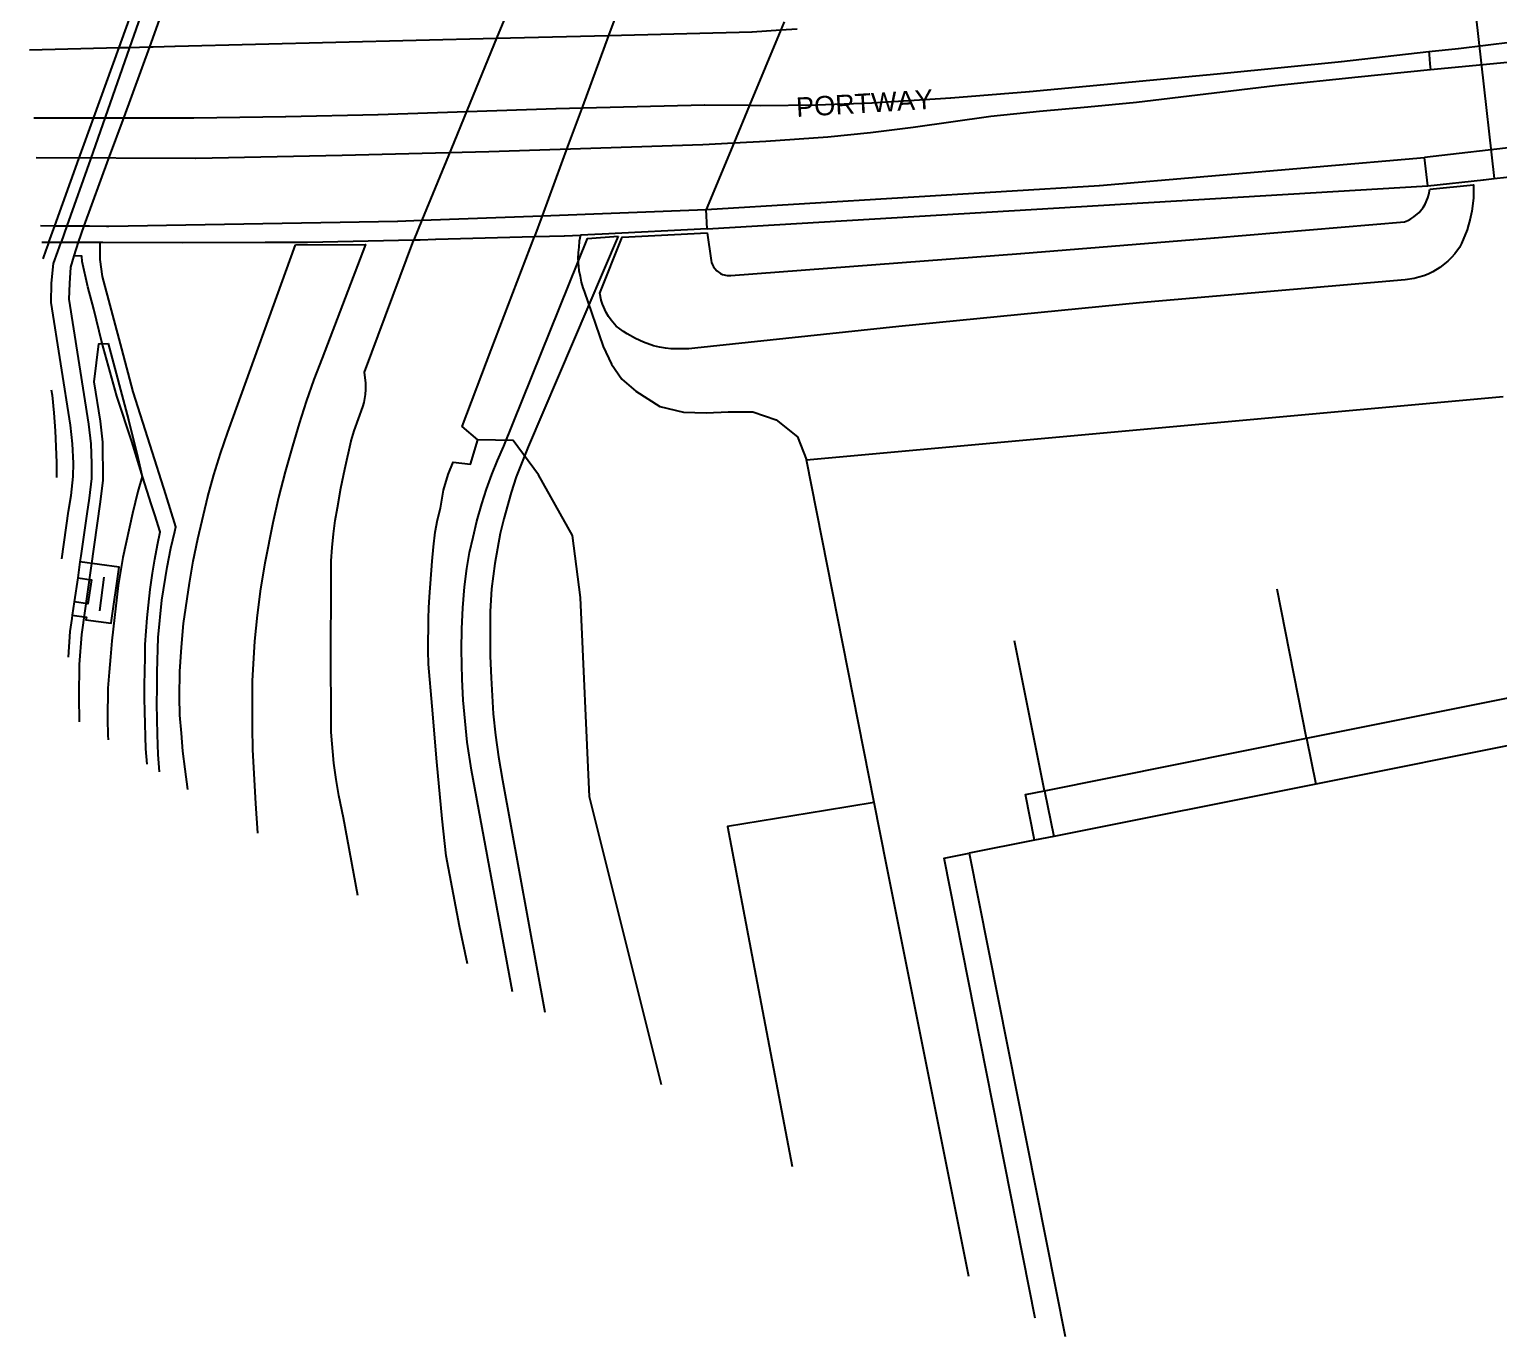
# Model space of a CAD drawing. Header units: millimetres. Extents: x 111502 to 977541, y 8702 to 1044108.
# Drawn here: x 974380.2 to 974541, y 475682.1 to 475825.2 of the extents above; entities that cross this region are included whole.
import ezdxf

# ---------------------------------------------------------------- set-up
doc = ezdxf.new("R2010")
doc.units = ezdxf.units.MM
doc.header["$LTSCALE"] = 0.25
doc.layers.add('X HVSS Site Background', color=8, linetype='Continuous')
doc.styles.add('OS Master Map$1$Standard', font='txt')

# ---------------------------------------------------------------- blocks, each defined once
blk = doc.blocks.new('OS MAP')
at = {"layer": 'X HVSS Site Background', "flags": 128}
for points in [[(488319.5, 240375.6), (488322.35, 240350.3)], [(488226.9, 240370), (488225.41, 240365.96), (488225.41, 240365.96), (488222.56, 240358.21), (488222.56, 240358.21), (488220.93, 240353.8), (488220.93, 240353.8), (488218.14, 240346.24), (488218.14, 240346.24), (488217.3, 240343.95)], [(488315.21, 240364.2), (488318.46, 240364.56), (488318.46, 240364.56), (488336.2, 240366.72)], [(488164.15, 240343.35), (488164.8, 240345.14), (488164.8, 240345.14), (488167.44, 240352.47), (488167.44, 240352.47), (488169.08, 240357), (488169.08, 240357), (488171.84, 240364.64), (488171.84, 240364.64), (488173.3, 240368.7)], [(488174.4, 240368.7), (488172.98, 240364.67), (488172.98, 240364.67), (488170.3, 240357.01), (488170.3, 240357.01), (488168.69, 240352.44), (488168.69, 240352.44), (488166.13, 240345.13), (488166.13, 240345.13), (488165.5, 240343.35)], [(488176.6, 240368.7), (488175.15, 240364.72), (488175.15, 240364.72), (488172.34, 240357.02), (488172.34, 240357.02), (488170.65, 240352.41), (488170.65, 240352.41), (488167.99, 240345.12), (488167.99, 240345.12), (488167.35, 240343.35)], [(488214.75, 240369.55), (488213.15, 240365.66), (488213.15, 240365.66), (488209.94, 240357.84), (488209.94, 240357.84), (488208.14, 240353.44), (488208.14, 240353.44), (488204.98, 240345.75), (488204.98, 240345.75), (488204.1, 240343.6)], [(488244.64, 240367.46), (488244.27, 240366.57)], [(488244.27, 240366.57), (488246.05, 240366.7)], [(488162.02, 240364.4), (488171.84, 240364.64), (488171.84, 240364.64), (488172.98, 240364.67), (488172.98, 240364.67), (488175.15, 240364.72), (488175.15, 240364.72), (488175.58, 240364.73), (488175.58, 240364.73), (488177.98, 240364.79), (488177.98, 240364.79), (488213.15, 240365.66), (488213.15, 240365.66), (488225.41, 240365.96), (488225.41, 240365.96), (488241.15, 240366.35), (488241.15, 240366.35), (488244.27, 240366.57)], [(488244.27, 240366.57), (488240.85, 240358.33)], [(488240.85, 240358.33), (488242.03, 240358.32), (488242.03, 240358.32), (488248.15, 240358.38), (488248.15, 240358.38), (488254.27, 240358.61), (488254.27, 240358.61), (488262.9, 240359.16), (488262.9, 240359.16), (488271.51, 240359.85), (488271.51, 240359.85), (488292.81, 240361.84), (488292.81, 240361.84), (488305.64, 240363.13), (488305.64, 240363.13), (488315.21, 240364.2)], [(488315.21, 240364.2), (488315.24, 240363.87)], [(488315.24, 240363.87), (488315.32, 240362.87)], [(488355.4, 240363.2), (488354.19, 240363.4), (488354.19, 240363.4), (488350.73, 240363.88), (488350.73, 240363.88), (488346.47, 240364.15), (488346.47, 240364.15), (488344.34, 240364.3), (488344.34, 240364.3), (488342.21, 240364.43), (488342.21, 240364.43), (488340.07, 240364.51), (488340.07, 240364.51), (488331.45, 240363.74), (488331.45, 240363.74), (488316.55, 240362.31), (488316.55, 240362.31), (488315.38, 240362.2)], [(488315.38, 240362.2), (488307.47, 240361.4), (488307.47, 240361.4), (488298.4, 240360.46), (488298.4, 240360.46), (488290.79, 240359.54), (488290.79, 240359.54), (488283.19, 240358.62), (488283.19, 240358.62), (488277.88, 240358.11), (488277.88, 240358.11), (488272.57, 240357.64), (488272.57, 240357.64), (488267.27, 240357.08), (488267.27, 240357.08), (488258.76, 240355.91), (488258.76, 240355.91), (488254.1, 240355.32), (488254.1, 240355.32), (488249.43, 240354.82), (488249.43, 240354.82), (488242.63, 240354.37), (488242.63, 240354.37), (488239.13, 240354.19)], [(488315.32, 240362.87), (488315.38, 240362.2)], [(488162.49, 240356.97), (488180.01, 240356.96), (488180.01, 240356.96), (488190.1, 240357.09), (488190.1, 240357.09), (488200.2, 240357.31), (488200.2, 240357.31), (488219.68, 240357.96), (488219.68, 240357.96), (488235.91, 240358.38), (488235.91, 240358.38), (488240.85, 240358.33)], [(488240.85, 240358.33), (488239.13, 240354.19)], [(488239.13, 240354.19), (488235.74, 240354.01), (488235.74, 240354.01), (488212.3, 240353.23), (488212.3, 240353.23), (488196.27, 240352.83), (488196.27, 240352.83), (488180.24, 240352.49), (488180.24, 240352.49), (488162.77, 240352.58)], [(488239.13, 240354.19), (488236.1, 240346.9)], [(488337.58, 240354.43), (488337.36, 240354.45), (488337.36, 240354.45), (488334.87, 240354.43), (488334.87, 240354.43), (488334.14, 240354.38), (488334.14, 240354.38), (488332.8, 240354.35), (488332.8, 240354.35), (488330.35, 240354.25), (488330.35, 240354.25), (488327.9, 240354.1), (488327.9, 240354.1), (488325.5, 240353.85), (488325.5, 240353.85), (488314.75, 240352.6)], [(488236.1, 240346.9), (488279.15, 240349.55), (488279.15, 240349.55), (488314.75, 240352.6)], [(488315.1, 240349.5), (488314.75, 240352.6)], [(488315.1, 240349.5), (488321.2, 240350.15), (488321.2, 240350.15), (488322.35, 240350.3), (488322.35, 240350.3), (488325.07, 240350.59)], [(488315.3, 240349.15), (488320.1, 240349.6), (488320.1, 240349.6), (488320.1, 240348.15), (488320.1, 240348.15), (488319.9, 240346.75), (488319.9, 240346.75), (488319.7, 240345.75), (488319.7, 240345.75), (488319.55, 240345.25), (488319.55, 240345.25), (488319.4, 240344.7), (488319.4, 240344.7), (488318.8, 240343.2), (488318.8, 240343.2), (488318.55, 240342.75), (488318.55, 240342.75), (488318.05, 240342.05), (488318.05, 240342.05), (488317.7, 240341.65), (488317.7, 240341.65), (488317.3, 240341.25), (488317.3, 240341.25), (488316.4, 240340.55), (488316.4, 240340.55), (488315.65, 240340.1), (488315.65, 240340.1), (488315.15, 240339.85), (488315.15, 240339.85), (488314.65, 240339.65), (488314.65, 240339.65), (488314.1, 240339.5), (488314.1, 240339.5), (488313.6, 240339.35), (488313.6, 240339.35), (488312.6, 240339.2), (488312.6, 240339.2), (488283.55, 240336.7), (488283.55, 240336.7), (488257.2, 240334.1), (488257.2, 240334.1), (488234.85, 240331.75), (488234.85, 240331.75), (488234.2, 240331.65), (488234.2, 240331.65), (488232.25, 240331.65), (488232.25, 240331.65), (488231.65, 240331.75), (488231.65, 240331.75), (488231, 240331.85), (488231, 240331.85), (488230.35, 240332), (488230.35, 240332), (488229.25, 240332.4), (488229.25, 240332.4), (488228.35, 240332.8), (488228.35, 240332.8), (488227.45, 240333.3), (488227.45, 240333.3), (488227.05, 240333.55), (488227.05, 240333.55), (488226.25, 240334.15), (488226.25, 240334.15), (488225.7, 240334.8), (488225.7, 240334.8), (488225.4, 240335.2), (488225.4, 240335.2), (488225.15, 240335.65), (488225.15, 240335.65), (488224.75, 240336.55), (488224.75, 240336.55), (488224.6, 240337), (488224.6, 240337), (488224.45, 240337.75), (488224.45, 240337.75), (488226.9, 240343.9), (488226.9, 240343.9), (488236.2, 240344.35)], [(488236.2, 240344.8), (488315.1, 240349.5)], [(488236.2, 240344.35), (488236.65, 240341.35), (488236.65, 240341.35), (488236.7, 240341.1), (488236.7, 240341.1), (488236.8, 240340.85), (488236.8, 240340.85), (488236.9, 240340.65), (488236.9, 240340.65), (488237.05, 240340.45), (488237.05, 240340.45), (488237.25, 240340.2), (488237.25, 240340.2), (488237.65, 240339.9), (488237.65, 240339.9), (488237.9, 240339.8), (488237.9, 240339.8), (488238.4, 240339.7), (488238.4, 240339.7), (488238.8, 240339.7), (488238.8, 240339.7), (488270.55, 240342.1), (488270.55, 240342.1), (488291.75, 240343.8), (488291.75, 240343.8), (488312.55, 240345.55), (488312.55, 240345.55), (488312.9, 240345.7), (488312.9, 240345.7), (488313.25, 240345.9), (488313.25, 240345.9), (488313.55, 240346.1), (488313.55, 240346.1), (488314.15, 240346.6), (488314.15, 240346.6), (488314.6, 240347.15), (488314.6, 240347.15), (488314.8, 240347.5), (488314.8, 240347.5), (488315.1, 240348.2), (488315.1, 240348.2), (488315.2, 240348.55), (488315.2, 240348.55), (488315.3, 240349.15)], [(488163.24, 240345.15), (488164.8, 240345.14), (488164.8, 240345.14), (488166.13, 240345.13), (488166.13, 240345.13), (488167.99, 240345.12), (488167.99, 240345.12), (488168.58, 240345.12), (488168.58, 240345.12), (488170.45, 240345.1), (488170.45, 240345.1), (488170.7, 240345.1), (488170.7, 240345.1), (488202.35, 240345.65), (488202.35, 240345.65), (488204.98, 240345.75), (488204.98, 240345.75), (488218.14, 240346.24), (488218.14, 240346.24), (488236.1, 240346.9)], [(488236.2, 240344.8), (488236.1, 240346.9)], [(488236.2, 240344.8), (488224.7, 240344.2), (488224.7, 240344.2), (488222.35, 240344.1)], [(488163.36, 240343.35), (488164.15, 240343.35)], [(488164.15, 240343.35), (488163.82, 240342.45), (488163.82, 240342.45), (488163.47, 240341.52)], [(488164.15, 240343.35), (488165.5, 240343.35)], [(488165.56, 240308.68), (488166.3, 240313.9), (488166.3, 240313.9), (488166.6, 240315.6), (488166.6, 240315.6), (488166.8, 240317.7), (488166.8, 240317.7), (488166.85, 240319.15), (488166.85, 240319.15), (488166.75, 240321.25), (488166.75, 240321.25), (488166.5, 240323.3), (488166.5, 240323.3), (488164.4, 240336.75), (488164.4, 240336.75), (488164.45, 240338.85), (488164.45, 240338.85), (488164.65, 240341), (488164.65, 240341), (488165.13, 240342.33), (488165.13, 240342.33), (488165.5, 240343.35)], [(488165.5, 240343.35), (488167.35, 240343.35)], [(488167.35, 240343.35), (488166.88, 240341.84)], [(488167.35, 240343.35), (488167.95, 240343.35), (488167.95, 240343.35), (488169.78, 240343.35)], [(488169.78, 240343.35), (488170.05, 240343.35), (488170.05, 240343.35), (488178.75, 240343.3), (488178.75, 240343.3), (488187.85, 240343.35), (488187.85, 240343.35), (488192.45, 240343.35), (488192.45, 240343.35), (488204.1, 240343.6)], [(488176.27, 240285.34), (488176.1, 240287.25), (488176.1, 240287.25), (488176.05, 240289.45), (488176.05, 240289.45), (488175.95, 240292.8), (488175.95, 240292.8), (488176, 240294.55), (488176, 240294.55), (488176, 240296.25), (488176, 240296.25), (488176.1, 240300.05), (488176.1, 240300.05), (488176.5, 240304.15), (488176.5, 240304.15), (488177.1, 240307.75), (488177.1, 240307.75), (488177.5, 240309.85), (488177.5, 240309.85), (488177.93, 240311.67), (488177.93, 240311.67), (488178.05, 240312.19), (488178.05, 240312.19), (488176.94, 240315.7), (488176.94, 240315.7), (488175.22, 240321.12), (488175.22, 240321.12), (488173.39, 240326.95), (488173.39, 240326.95), (488172.12, 240331.66), (488172.12, 240331.66), (488170, 240339.59), (488170, 240339.59), (488169.78, 240341.45), (488169.78, 240341.45), (488169.78, 240343.35)], [(488179.35, 240283.42), (488179.05, 240285.65), (488179.05, 240285.65), (488178.8, 240287.6), (488178.8, 240287.6), (488178.65, 240289.6), (488178.65, 240289.6), (488178.5, 240291.55), (488178.5, 240291.55), (488178.45, 240293.55), (488178.45, 240293.55), (488178.5, 240296.35), (488178.5, 240296.35), (488178.65, 240299), (488178.65, 240299), (488178.9, 240301.6), (488178.9, 240301.6), (488179.55, 240306), (488179.55, 240306), (488179.95, 240308.4), (488179.95, 240308.4), (488180.45, 240310.85), (488180.45, 240310.85), (488181.55, 240315.5), (488181.55, 240315.5), (488182.2, 240317.85), (488182.2, 240317.85), (488182.95, 240320.2), (488182.95, 240320.2), (488183.75, 240322.55), (488183.75, 240322.55), (488191.15, 240343.05)], [(488191.15, 240343.05), (488198.8, 240343.1), (488198.8, 240343.1), (488194.05, 240330.65), (488194.05, 240330.65), (488193.15, 240328.3), (488193.15, 240328.3), (488192.3, 240325.9), (488192.3, 240325.9), (488191.55, 240323.5), (488191.55, 240323.5), (488190.8, 240321), (488190.8, 240321), (488190, 240318.2), (488190, 240318.2), (488189.3, 240315.4), (488189.3, 240315.4), (488188.65, 240312.6), (488188.65, 240312.6), (488187.8, 240308.2), (488187.8, 240308.2), (488187.3, 240305.4), (488187.3, 240305.4), (488186.95, 240302.5), (488186.95, 240302.5), (488186.65, 240299.65), (488186.65, 240299.65), (488186.4, 240295.3), (488186.4, 240295.3), (488186.4, 240290.25), (488186.4, 240290.25), (488186.45, 240287.75), (488186.45, 240287.75), (488186.75, 240281.9), (488186.75, 240281.9), (488187, 240278.65)], [(488197.96, 240271.81), (488196.4, 240280.3), (488196.4, 240280.3), (488195.9, 240282.75), (488195.9, 240282.75), (488195.6, 240284.5), (488195.6, 240284.5), (488195.35, 240286.3), (488195.35, 240286.3), (488195.05, 240289.7), (488195.05, 240289.7), (488195.05, 240293.45), (488195.05, 240293.45), (488195, 240295.85), (488195, 240295.85), (488195, 240298.2), (488195, 240298.2), (488195.05, 240305.8), (488195.05, 240305.8), (488195.05, 240308.45), (488195.05, 240308.45), (488195.15, 240309.9), (488195.15, 240309.9), (488195.3, 240311.4), (488195.3, 240311.4), (488195.5, 240312.85), (488195.5, 240312.85), (488195.75, 240314.25), (488195.75, 240314.25), (488196.1, 240316.4), (488196.1, 240316.4), (488196.55, 240318.5), (488196.55, 240318.5), (488197.25, 240321.6), (488197.25, 240321.6), (488197.55, 240322.7), (488197.55, 240322.7), (488198.5, 240325.3), (488198.5, 240325.3), (488198.65, 240325.8), (488198.65, 240325.8), (488198.8, 240326.65), (488198.8, 240326.65), (488198.85, 240327.2), (488198.85, 240327.2), (488198.85, 240327.9), (488198.85, 240327.9), (488198.7, 240329.1), (488198.7, 240329.1), (488204.1, 240343.6)], [(488204.1, 240343.6), (488204.8, 240343.6), (488204.8, 240343.6), (488206.5, 240343.65), (488206.5, 240343.65), (488217.3, 240343.95)], [(488214.89, 240261.25), (488210.4, 240285.55), (488210.4, 240285.55), (488209.95, 240288.6), (488209.95, 240288.6), (488209.7, 240290.9), (488209.7, 240290.9), (488209.5, 240293.2), (488209.5, 240293.2), (488209.4, 240295.5), (488209.4, 240295.5), (488209.3, 240298.7), (488209.3, 240298.7), (488209.35, 240301), (488209.35, 240301), (488209.45, 240303.3), (488209.45, 240303.3), (488209.65, 240305.6), (488209.65, 240305.6), (488209.9, 240307.6), (488209.9, 240307.6), (488210.2, 240309.35), (488210.2, 240309.35), (488210.6, 240311.05), (488210.6, 240311.05), (488211, 240312.8), (488211, 240312.8), (488211.55, 240314.7), (488211.55, 240314.7), (488212.05, 240316.3), (488212.05, 240316.3), (488212.65, 240317.9), (488212.65, 240317.9), (488213.25, 240319.45), (488213.25, 240319.45), (488213.95, 240321), (488213.95, 240321), (488223.1, 240343.75), (488223.1, 240343.75), (488226.45, 240344)], [(488211.1, 240321.7), (488209.4, 240323.15), (488209.4, 240323.15), (488212.55, 240331.55), (488212.55, 240331.55), (488217.3, 240343.95)], [(488226.45, 240344), (488216.6, 240320.95), (488216.6, 240320.95), (488215.3, 240317.65), (488215.3, 240317.65), (488214.75, 240315.95), (488214.75, 240315.95), (488213.95, 240313.05), (488213.95, 240313.05), (488213.55, 240311.45), (488213.55, 240311.45), (488212.95, 240308.15), (488212.95, 240308.15), (488212.6, 240305.4), (488212.6, 240305.4), (488212.45, 240302.9), (488212.45, 240302.9), (488212.45, 240298), (488212.45, 240298), (488212.55, 240295.65), (488212.55, 240295.65), (488212.8, 240291.7), (488212.8, 240291.7), (488213.05, 240289.35), (488213.05, 240289.35), (488213.35, 240287), (488213.35, 240287), (488213.8, 240284.45), (488213.8, 240284.45), (488218.45, 240259.03)], [(488217.3, 240343.95), (488220.6, 240344.05), (488220.6, 240344.05), (488222.35, 240344.1)], [(488222.35, 240344.1), (488222.2, 240343.45), (488222.2, 240343.45), (488222.15, 240342.8), (488222.15, 240342.8), (488222.1, 240342.2), (488222.1, 240342.2), (488222.05, 240341.55), (488222.05, 240341.55), (488222.15, 240340.25), (488222.15, 240340.25), (488222.3, 240339.6), (488222.3, 240339.6), (488222.4, 240338.95), (488222.4, 240338.95), (488222.6, 240338.35), (488222.6, 240338.35), (488222.75, 240337.99), (488222.75, 240337.99), (488224.83, 240331.92), (488224.83, 240331.92), (488225.74, 240329.99), (488225.74, 240329.99), (488226.86, 240328.34), (488226.86, 240328.34), (488228.41, 240327.02), (488228.41, 240327.02), (488231.01, 240325.33), (488231.01, 240325.33), (488233.62, 240324.74), (488233.62, 240324.74), (488236.09, 240324.67), (488236.09, 240324.67), (488238.54, 240324.75), (488238.54, 240324.75), (488241.22, 240324.78), (488241.22, 240324.78), (488243.78, 240323.89), (488243.78, 240323.89), (488246.11, 240322.04), (488246.11, 240322.04), (488247.09, 240319.51)], [(488166.88, 240341.84), (488166.5, 240340.6), (488166.5, 240340.6), (488166.4, 240338.8), (488166.4, 240338.8), (488166.35, 240337.1), (488166.35, 240337.1), (488168.5, 240323.4), (488168.5, 240323.4), (488168.75, 240321.25), (488168.75, 240321.25), (488168.8, 240319.1), (488168.8, 240319.1), (488168.8, 240317.45), (488168.8, 240317.45), (488168.55, 240315.3), (488168.55, 240315.3), (488168.3, 240313.6), (488168.3, 240313.6), (488167.64, 240308.98), (488167.64, 240308.98), (488167.55, 240308.35)], [(488174.9, 240286.2), (488174.75, 240287.85), (488174.75, 240287.85), (488174.65, 240291.95), (488174.65, 240291.95), (488174.6, 240293.4), (488174.6, 240293.4), (488174.6, 240294.85), (488174.6, 240294.85), (488174.7, 240297.9), (488174.7, 240297.9), (488174.7, 240299.3), (488174.7, 240299.3), (488174.9, 240302.2), (488174.9, 240302.2), (488175.05, 240303.6), (488175.05, 240303.6), (488175.25, 240305.3), (488175.25, 240305.3), (488175.5, 240307.1), (488175.5, 240307.1), (488175.75, 240308.65), (488175.75, 240308.65), (488176.05, 240310.2), (488176.05, 240310.2), (488176.34, 240311.64), (488176.34, 240311.64), (488175.74, 240313.5), (488175.74, 240313.5), (488175.35, 240314.7), (488175.35, 240314.7), (488174.43, 240317.59), (488174.43, 240317.59), (488173.22, 240321.52), (488173.22, 240321.52), (488171.58, 240326.48), (488171.58, 240326.48), (488169.93, 240332.38), (488169.93, 240332.38), (488169.06, 240336.02), (488169.06, 240336.02), (488168.43, 240338.46), (488168.43, 240338.46), (488167.79, 240341.21), (488167.79, 240341.21), (488167.74, 240341.8), (488167.74, 240341.8), (488166.88, 240341.84)], [(488167.5, 240290.81), (488167.45, 240293.6), (488167.45, 240293.6), (488167.5, 240297.1), (488167.5, 240297.1), (488167.75, 240300.4), (488167.75, 240300.4), (488169.8, 240314.9), (488169.8, 240314.9), (488170.1, 240317.3), (488170.1, 240317.3), (488170.05, 240321.45), (488170.05, 240321.45), (488169.8, 240323.75), (488169.8, 240323.75), (488169.1, 240328.05), (488169.1, 240328.05), (488169.6, 240332.2), (488169.6, 240332.2), (488170.65, 240332.25)], [(488170.65, 240332.25), (488172.85, 240323.9), (488172.85, 240323.9), (488173.9, 240319.75), (488173.9, 240319.75), (488174.35, 240317.7), (488174.35, 240317.7), (488173.9, 240316.05), (488173.9, 240316.05), (488173.3, 240313.65), (488173.3, 240313.65), (488172.25, 240308.8), (488172.25, 240308.8), (488171.75, 240305.75), (488171.75, 240305.75), (488171.05, 240299.7), (488171.05, 240299.7), (488170.9, 240297.95), (488170.9, 240297.95), (488170.75, 240296.25), (488170.75, 240296.25), (488170.6, 240294.5), (488170.6, 240294.5), (488170.55, 240291.1), (488170.55, 240291.1), (488170.6, 240289.35), (488170.6, 240289.35), (488170.64, 240288.85)], [(488164.39, 240327.19), (488164.5, 240326.6), (488164.5, 240326.6), (488164.7, 240324.65), (488164.7, 240324.65), (488164.85, 240322.7), (488164.85, 240322.7), (488165, 240319.2), (488165, 240319.2), (488165, 240317.65), (488165, 240317.65), (488165, 240317.57)], [(488247.09, 240319.51), (488323.35, 240326.43)], [(488209.97, 240264.33), (488209.1, 240268.45), (488209.1, 240268.45), (488207.65, 240276.15), (488207.65, 240276.15), (488207.2, 240280.2), (488207.2, 240280.2), (488206.6, 240286.45), (488206.6, 240286.45), (488206.1, 240292.55), (488206.1, 240292.55), (488205.7, 240297.15), (488205.7, 240297.15), (488205.65, 240298.6), (488205.65, 240298.6), (488205.7, 240302.15), (488205.7, 240302.15), (488205.75, 240303.3), (488205.75, 240303.3), (488205.8, 240304.5), (488205.8, 240304.5), (488206.1, 240308.4), (488206.1, 240308.4), (488206.25, 240310), (488206.25, 240310), (488206.45, 240311.6), (488206.45, 240311.6), (488206.7, 240312.95), (488206.7, 240312.95), (488207, 240314.2), (488207, 240314.2), (488207.35, 240316.2), (488207.35, 240316.2), (488207.85, 240317.9), (488207.85, 240317.9), (488208.4, 240319.25), (488208.4, 240319.25), (488210.3, 240319.05), (488210.3, 240319.05), (488211.1, 240321.7)], [(488231.2, 240251.08), (488231.09, 240251.52), (488231.09, 240251.52), (488223.31, 240282.6), (488223.31, 240282.6), (488222.33, 240304.43), (488222.33, 240304.43), (488221.48, 240311.23), (488221.48, 240311.23), (488217.75, 240317.88), (488217.75, 240317.88), (488214.99, 240321.64), (488214.99, 240321.64), (488211.1, 240321.7)], [(488254.5, 240281.98), (488247.09, 240319.51)], [(488166.71, 240302.52), (488168.25, 240302.3), (488168.25, 240302.3), (488168.21, 240302), (488168.21, 240302), (488170.95, 240301.61), (488170.95, 240301.61), (488170.99, 240301.91), (488170.99, 240301.91), (488171.83, 240307.74), (488171.83, 240307.74), (488167.55, 240308.35)], [(488167.55, 240308.35), (488167.42, 240307.48), (488167.42, 240307.48), (488167.3, 240306.6)], [(488167.3, 240306.6), (488166.92, 240303.95)], [(488167.3, 240306.6), (488168.81, 240306.38), (488168.81, 240306.38), (488168.43, 240303.74), (488168.43, 240303.74), (488166.92, 240303.95)], [(488170.16, 240306.67), (488169.7, 240302.97)], [(488166.92, 240303.95), (488166.71, 240302.52)], [(488301.83, 240289.03), (488298.61, 240305.36)], [(488166.71, 240302.52), (488166.66, 240302.13), (488166.66, 240302.13), (488166.45, 240300.7), (488166.45, 240300.7), (488166.25, 240297.89)], [(488273.13, 240283.28), (488269.84, 240299.68)], [(488301.83, 240289.03), (488325.52, 240293.78), (488325.52, 240293.78), (488326.53, 240288.74)], [(488326.53, 240288.74), (488302.84, 240284.01), (488302.84, 240284.01), (488274.14, 240278.28), (488274.14, 240278.28), (488272.05, 240277.87)], [(488273.13, 240283.28), (488301.83, 240289.03)], [(488301.83, 240289.03), (488302.84, 240284.01)], [(488272.05, 240277.87), (488271.05, 240282.86), (488271.05, 240282.86), (488273.13, 240283.28)], [(488273.13, 240283.28), (488274.14, 240278.28)], [(488254.5, 240281.98), (488249.15, 240281.1), (488249.15, 240281.1), (488238.45, 240279.35), (488238.45, 240279.35), (488241.1, 240265.3), (488241.1, 240265.3), (488245.52, 240242.15)], [(488264.84, 240230.1), (488255.85, 240275.16), (488255.85, 240275.16), (488254.5, 240281.98)], [(488272.05, 240277.87), (488264.89, 240276.44)], [(488272.13, 240225.55), (488262.14, 240275.89), (488262.14, 240275.89), (488264.89, 240276.44)], [(488264.89, 240276.44), (488275.39, 240223.51)]]:
    blk.add_lwpolyline(points, dxfattribs=at)
at = {"layer": 'X HVSS Site Background', "insert": (488246.01, 240357.01), "char_height": 2.125, "attachment_point": 7, "rotation": 3.5, "style": 'OS Master Map$1$Standard'}
blk.add_mtext('{\\farial|b0|i0|c0|p34;PORTWAY}', dxfattribs=at)

msp = doc.modelspace()

# ---------------------------------------------------------------- block references
at = {"lineweight": 0}
msp.add_blockref('OS MAP', (486218.2, 235458.61), dxfattribs=at)

doc.saveas('drawing.dxf')
